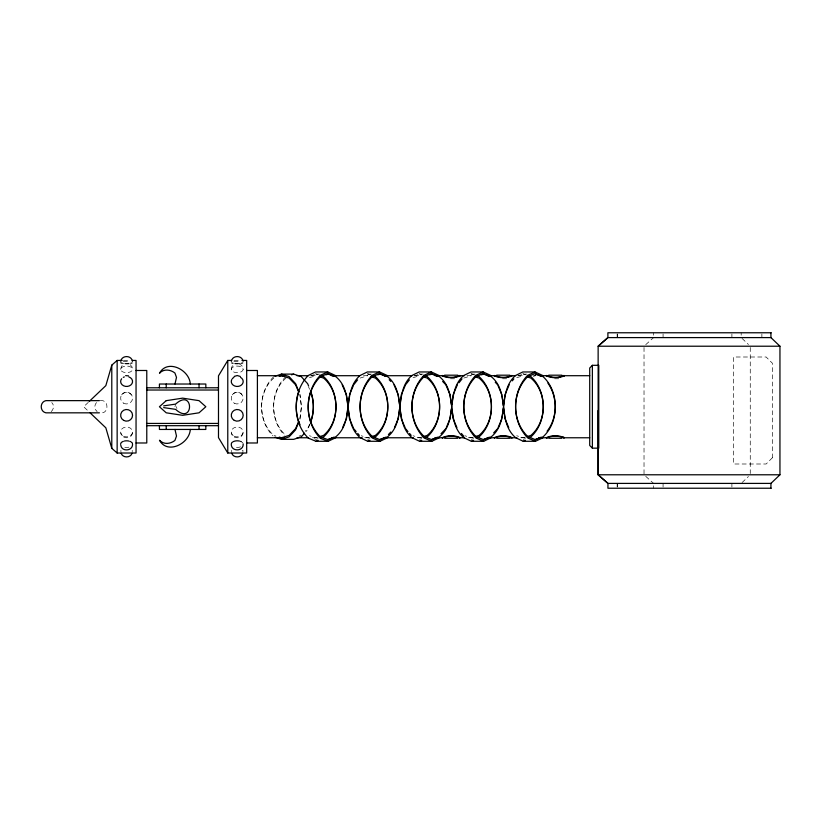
<?xml version="1.0" encoding="UTF-8"?>
<svg xmlns="http://www.w3.org/2000/svg" width="821" height="821" viewBox="0 0 821 821"><rect width="100%" height="100%" fill="white"/><g stroke="black" fill="none" stroke-linecap="round" stroke-linejoin="round"><path stroke-width="0.62" stroke-dasharray="4.11 3.08" d="M617.259 337.595L617.259 333.973M644.023 347.468L644.023 474.784M653.567 488.228L653.578 485.816M120.646 369.358L121.518 366.289L124.258 363.908M231.276 369.358L231.83 366.864L233.728 364.545M299.922 419.254L301.451 406.734L299.922 394.213M299.922 418.607L301.451 406.734L299.922 394.85M132.448 432.924C131.781 439.379 121.426 439.379 120.759 432.924M243.078 432.924C242.411 439.379 232.056 439.379 231.389 432.924M174.976 406.734L175.366 405.01M310.061 423.862L307.68 429.732L306.079 431.507M309.589 424.2L307.68 428.675L305.279 431.199M121.641 394.891C123.725 391.33 129.482 391.33 131.555 394.891M232.271 394.891C234.354 391.33 240.112 391.33 242.185 394.891M51.21 411.619C53.827 409.402 54.371 405.01 51.785 402.567M96.55 402.567C93.974 405.01 94.507 409.402 97.135 411.619M273.824 376.644C257.856 391.432 257.486 420.742 273.024 435.93M286.026 376.562C270.109 390.97 269.432 419.89 284.405 435.14M273.824 378.06C257.578 392.069 257.578 421.399 273.824 435.407L276 436.084M286.026 378.06C269.545 391.966 269.545 421.501 286.026 435.407M88.299 402.341L83.68 406.734L88.299 411.126M742.092 482.543L748.444 476.508M645.758 344.646L653.578 337.595M310.492 375.926L315.921 374.119L319.595 374.119M414.153 375.926L419.582 374.119L423.246 374.119M517.805 375.926L523.234 374.119L526.908 374.119M318.107 438.65L315.921 439.348L311.58 437.901M367.746 439.348L369.932 438.65M419.582 439.348L421.758 438.65M471.408 439.348L473.584 438.65M523.234 439.348L525.419 438.65M309.404 377.722L315.921 375.7M360.152 378.06L367.746 375.7M413.066 377.722L419.582 375.7M463.803 378.06L471.408 375.7M299.09 436.084L301.266 435.407M516.717 377.722L523.234 375.7M318.107 437.09L315.921 437.767L309.404 435.746M533.291 376.367L535.466 375.7M369.932 437.09L367.746 437.767L361.24 435.746M421.758 437.09L419.582 437.767L413.066 435.746M473.584 437.09L471.408 437.767L464.891 435.746M525.419 437.09L523.234 437.767L516.717 435.746M454.629 378.768L447.753 378.768M506.68 378.768L499.804 378.768M558.742 378.768L551.866 378.768M123.448 360.44L129.749 360.44M234.077 360.44L241.641 360.44M371.42 374.119L367.746 374.119L369.932 374.817M475.082 374.119L471.408 374.119L473.584 374.817M311.087 375.7L317.47 375.7M363.487 375.7L368.598 375.7M414.615 375.7L420.999 375.7M467.016 375.7L472.126 375.7M518.143 375.7L524.537 375.7M533.476 375.7L536.031 375.7M100.275 400.638C109.162 399.16 109.162 414.307 100.275 412.83M312.36 437.767L318.753 437.767M364.76 437.767L369.881 437.767M417.171 437.767L422.281 437.767M468.298 437.767L473.409 437.767M520.699 437.767L525.809 437.767M523.234 374.119L525.419 374.817M419.582 374.119L421.758 374.817M315.921 374.119L318.107 374.817M239.075 363.703L241.805 365.55L243.19 369.358A5.963 3.305 0 0 1 234.252 372.221A5.963 3.305 0 0 1 234.252 366.494A5.963 3.305 0 0 1 243.19 369.358M522.823 373.545L525.05 374.468M470.997 373.545L474.343 374.93M419.172 373.545L421.399 374.468M367.346 373.545L370.692 374.93M315.521 373.545L317.748 374.468M130.108 364.545L132.007 366.864L132.561 369.358A5.963 3.305 0 0 1 123.622 372.221A5.963 3.305 0 0 1 123.622 366.494A5.963 3.305 0 0 1 132.561 369.358M645.758 476.354L653.578 483.405M742.092 338.457L748.444 344.492M308.634 387.019L309.589 389.257M176.494 406.734L176.905 408.56M653.567 332.772L653.578 335.184M761.878 333.973L761.878 337.595M750.261 347.468L750.261 473.532M741.178 332.772L741.178 335.184M731.901 333.973L731.901 337.595M731.901 483.405L731.901 487.027M663.07 333.973L663.07 337.595M663.07 483.405L663.07 487.027M617.259 483.405L617.259 487.027M617.187 333.973L617.187 337.595M617.187 483.405L617.187 487.027M240.543 363.436A5.963 1.17 0 0 1 239.506 363.549M233.923 361.497A5.963 1.17 0 0 1 240.543 361.497M240.543 446.86A5.963 3.305 0 0 1 233.923 446.86M242.185 442.273A5.963 3.305 0 0 1 243.078 443.463M242.185 450.349A5.963 1.17 0 0 1 242.739 451.447M231.727 451.447A5.963 1.17 0 0 1 231.727 450.555M124.32 363.549A5.963 1.17 0 0 1 123.294 363.436M123.294 361.497A5.963 1.17 0 0 1 128.887 361.384M128.887 447.168A5.963 3.305 0 0 1 124.32 447.168M132.109 450.555A5.963 1.17 0 0 1 132.109 451.447M121.098 451.447A5.963 1.17 0 0 1 121.098 450.555M772.397 457.749L766.147 463.998L733.584 463.998L733.584 357.002L766.147 357.002L772.397 363.251L772.397 457.749M234.252 436.249A5.963 4.957 0 0 0 243.19 431.959A5.963 4.957 0 0 0 234.252 427.659A5.963 4.957 0 0 0 234.252 436.249M234.252 403.203A5.963 5.839 0 0 0 243.19 398.134A5.963 5.839 0 0 0 234.252 393.074A5.963 5.839 0 0 0 234.252 403.203M123.622 436.249A5.963 4.957 0 0 0 132.561 431.959A5.963 4.957 0 0 0 123.622 427.659A5.963 4.957 0 0 0 123.622 436.249M123.622 403.203A5.963 5.839 0 0 0 132.561 398.134A5.963 5.839 0 0 0 123.622 393.074A5.963 5.839 0 0 0 123.622 403.203"/><path stroke-width="1.23" d="M771.186 483.405L607.94 483.405L598.14 474.784L598.14 410.5M132.561 444.11C132.91 451.191 121.508 452.125 120.759 445.074M243.19 444.11C243.498 451.807 230.958 451.807 231.276 444.11M347.806 407.924L346.462 418.607L342.655 427.556M348.104 405.543L349.305 396.04M399.488 409.104L398.288 418.607L394.48 427.556M400.084 404.353L401.284 394.86L405.553 384.772L409.433 379.877M451.314 409.104L450.113 418.607L446.306 427.556M451.909 404.353L453.11 394.85L457.389 384.772M502.093 417.417L503.283 407.924M503.591 405.543L504.936 394.85L509.215 384.772M174.976 384.023L176.494 377.414L174.924 373.021C170.409 369.471 163.728 368.619 159.49 373.237C167.412 358.51 189.682 369.953 190.287 384.023M190.287 429.445C189.682 443.514 167.412 454.957 159.49 440.23C163.728 444.838 170.409 443.997 174.924 440.446L176.494 436.054L174.976 429.445M122.196 360.44L117.146 360.44L111.789 365.129L105.837 385.634L89.222 401.459M120.759 361.322C121.641 355 131.555 355 132.448 361.322M231.389 361.322C232.271 355 242.185 355 243.078 361.322M310.533 422.692C314.279 412.655 314.279 400.812 310.533 390.775M298.957 421.604L295.57 429.855L289.064 436.905L281.429 439.348L274.912 437.183M349.459 394.86L353.256 385.891M310.533 421.963C314.279 412.44 314.279 401.028 310.533 391.494M498.142 427.556L501.939 418.607M298.475 421.963L295.57 428.675L289.064 435.407L281.429 437.767L279.253 437.09M299.06 391.227C293.405 406.723 296.165 426.304 308.306 438.106L315.921 441.288L328.174 441.288L335.779 437.675M132.109 453.233C130.436 458.139 122.76 458.139 121.098 453.233M242.739 453.233C241.066 458.139 233.39 458.139 231.727 453.233M231.563 360.44L227.776 360.44L218.489 375.833L218.489 437.624L227.776 453.018L246.68 453.018L246.68 360.44L242.903 360.44M175.561 404.158C194.177 387.173 194.177 426.294 175.561 409.31M353.728 384.772L357.607 379.877M458.939 382.812L462.038 378.902M512.314 380.852L513.864 378.902M304.478 433.272L301.266 436.823L293.661 439.348L281.429 439.348M388.395 434.566L390.796 432.041M441.021 433.724L445.834 428.675M493.647 432.883L497.659 428.675M547.084 431.199C559.275 415.878 557.716 390.006 543.071 376.644L535.466 374.119M592.372 365.314L589.714 368.024L589.714 445.444L592.372 448.153L598.776 448.153L598.776 365.314L592.372 365.314L592.372 448.153M770.929 332.772L770.929 337.595L779.95 346.216L779.95 474.784L770.929 483.405L770.929 488.228M459.473 376.336L460.16 375.802C454.834 378.337 447.537 378.348 442.211 375.802L442.888 376.336M442.211 437.665C447.537 435.12 454.834 435.12 460.16 437.665M563.596 376.336L564.273 375.802C558.947 378.337 551.65 378.348 546.324 375.802L547.002 376.336M494.263 437.665C499.599 435.12 506.885 435.12 512.222 437.665M546.324 437.665C551.65 435.12 558.947 435.12 564.273 437.665L563.586 437.121M512.222 375.802C506.885 378.337 499.599 378.348 494.263 375.802L494.95 376.336M443.124 437.49L442.457 438.014C447.64 435.541 454.731 435.541 459.914 438.014L459.247 437.49M494.519 438.014C499.702 435.541 506.783 435.541 511.965 438.014M547.238 437.49L546.57 438.014C551.753 435.541 558.844 435.541 564.027 438.014L563.36 437.49M459.247 375.977L459.914 375.454C454.731 377.927 447.64 377.927 442.457 375.454M511.965 375.454C506.783 377.927 499.702 377.927 494.519 375.454M563.36 375.977L564.027 375.454C558.844 377.927 551.753 377.927 546.57 375.454M234.17 376.439L237.228 375.546L240.286 376.439M325.978 374.817L328.164 374.119L335.768 376.644C354.754 392.058 341.505 421.799 360.132 437.675L367.746 441.288L380 441.288L387.604 437.675M377.804 374.817L379.99 374.119L387.594 376.644C406.58 392.058 393.331 421.799 411.968 437.675L419.572 441.288L431.825 441.288L439.43 437.675M429.64 374.817L431.815 374.119L439.42 376.644C458.405 392.058 445.167 421.799 463.793 437.675L471.398 441.288L483.651 441.288L491.256 437.675M481.465 374.817L483.641 374.119L491.245 376.644C510.241 392.058 496.992 421.799 515.619 437.675L523.223 441.288L535.477 441.288L543.092 437.675M335.563 375.577L327.764 371.964L320.272 375.341C304.16 392.069 304.068 421.912 320.508 438.424L328.174 441.288M387.399 375.577L379.589 371.964L372.098 375.341C356.129 392.089 355.986 421.471 372.334 438.024L380 441.288M439.225 375.577L431.415 371.964L423.934 375.341C407.955 392.089 407.811 421.471 424.159 438.024L431.825 441.288M491.05 375.577L483.241 371.964L475.759 375.341C459.781 392.089 459.637 421.471 475.995 438.024L483.651 441.288M542.876 375.577L535.066 371.964L527.585 375.341C511.606 392.089 511.462 421.471 527.821 438.024L535.477 441.288M333.593 437.275L328.164 439.717L320.529 436.946C304.119 421.491 304.252 392.5 320.282 376.788L327.753 373.545L334.434 376.449M385.418 437.275L379.99 439.717L372.354 436.567C356.047 421.07 356.181 392.489 372.108 376.788L379.579 373.545L386.27 376.449M437.244 437.275L431.815 439.717L424.18 436.567C407.873 421.07 408.006 392.489 423.944 376.788L431.405 373.545L438.096 376.449M489.07 437.275L483.641 439.717L476.006 436.567C459.698 421.07 459.832 392.489 475.77 376.788L483.241 373.545L489.921 376.449M540.906 437.275L535.466 439.717L527.831 436.567C511.524 421.07 511.668 392.489 527.595 376.788L535.066 373.545L541.747 376.449M315.921 441.288L318.107 440.354M367.746 441.288L369.932 440.354M419.572 441.288L421.758 440.354M471.398 441.288L473.584 440.354M523.223 441.288L525.419 440.354M274.912 376.285L281.429 374.119L293.661 374.119L301.266 376.644L307.68 383.735L308.634 386.075M328.164 439.348L335.768 436.823C354.662 421.306 341.772 391.843 359.926 375.577L367.336 371.964L379.589 371.964M379.99 439.348L387.594 436.823C406.487 421.306 393.608 391.843 411.752 375.577L419.172 371.964L431.415 371.964M431.815 439.348L439.42 436.823C458.313 421.306 445.434 391.843 463.578 375.577L470.997 371.964L483.241 371.964M483.641 439.348L491.245 436.823C510.139 421.306 497.259 391.843 515.403 375.577L522.823 371.964L535.066 371.964M535.466 439.348L543.071 436.823C557.551 423.646 558.998 398.708 547.884 383.099M291.486 374.817L293.661 374.119M320.293 437.952L323.566 436.905C340.099 421.881 340.099 391.586 323.566 376.562L320.293 375.515M373.206 437.603L375.392 436.905C391.935 421.881 391.935 391.586 375.392 376.562L372.118 375.515M425.032 437.603L427.218 436.905C443.761 421.881 443.761 391.586 427.218 376.562L423.944 375.515M476.857 437.603L479.043 436.905C495.586 421.881 495.586 391.586 479.043 376.562L476.857 375.864M528.683 437.603L530.869 436.905C547.412 421.881 547.412 391.586 530.869 376.562L528.683 375.864M279.253 376.367L281.429 375.7L289.064 378.06L295.57 384.782L298.475 391.494M320.293 436.423L323.566 435.407C340.048 421.501 340.048 391.966 323.566 378.06L320.293 377.044M371.02 436.762L375.392 435.407C391.874 421.501 391.874 391.966 375.392 378.06L371.02 376.706M422.856 436.762L427.218 435.407C443.699 421.501 443.699 391.966 427.218 378.06L422.856 376.706M475.77 436.423L479.043 435.407C495.525 421.501 495.525 391.966 479.043 378.06L474.682 376.706M527.595 436.423L530.869 435.407C547.35 421.501 547.35 391.966 530.869 378.06L526.507 376.706M163.666 405.851L174.832 404.23M125.634 375.628L128.497 375.864M444.582 375.187L457.79 375.187M496.643 375.187L509.841 375.187M548.695 375.187L561.903 375.187M457.79 438.281L444.582 438.281M509.841 438.281L496.643 438.281M561.903 438.281L548.695 438.281M771.186 332.772L607.879 332.772L607.92 337.595L598.14 346.216L598.14 474.784L607.981 483.405L607.92 488.228L771.186 488.228M771.186 337.595L607.879 337.595L598.14 346.216L779.95 346.216M132.273 360.44L136.05 360.44L136.05 453.018L117.146 453.018L111.789 448.338L105.837 427.823L90.146 412.881M136.05 370.487L146.774 370.487L146.774 442.981L136.05 442.981M246.68 370.487L257.404 370.487L257.404 442.981L246.68 442.981M327.764 371.964L315.51 371.964L308.101 375.577C295.858 388.364 292.923 408.735 300.004 424.755M257.404 375.7L284.24 375.7M297.028 375.7L308.532 375.7M331.53 375.7L359.649 375.7M383.941 375.7L412.06 375.7M435.058 375.7L444.007 375.7M458.067 375.7L464.46 375.7M487.469 375.7L495.135 375.7M510.477 375.7L515.588 375.7M539.869 375.7L547.535 375.7M562.878 375.7L589.714 375.7M146.774 387.779L218.489 387.779M146.774 390.026L218.489 390.026M99.403 400.638L45.914 400.638C39.685 401.921 39.685 411.537 45.914 412.83L99.403 412.83M146.774 423.431L218.489 423.431M146.774 425.689L218.489 425.689M257.404 437.767L284.24 437.767M297.028 437.767L308.532 437.767M331.53 437.767L362.205 437.767M383.941 437.767L413.332 437.767M435.058 437.767L442.735 437.767M459.35 437.767L464.46 437.767M487.469 437.767L495.135 437.767M510.477 437.767L516.861 437.767M538.586 437.767L547.535 437.767M564.15 437.767L589.714 437.767M598.14 474.784L779.95 474.784M174.832 409.238L163.666 407.616M281.429 374.119L289.064 376.562L295.57 383.612L298.957 391.853M495.258 382.258L497.659 384.782M442.632 381.426L445.834 384.782L450.113 394.85L451.314 404.353M389.195 379.743L390.796 381.426M461.402 433.447L463.803 436.31M405.564 428.675L407.965 431.538M409.566 433.447L411.177 435.356M353.738 428.675L356.14 431.538M357.74 433.447L359.352 435.356M498.142 385.901L501.939 394.85M508.743 427.556L504.936 418.607L503.591 407.924M456.907 427.556L453.11 418.607L451.909 409.104M394.008 384.782L398.288 394.85L399.488 404.353M405.081 427.556L401.284 418.607L400.084 409.104M342.183 384.782L346.462 394.85L347.806 405.543M353.256 427.556L349.459 418.607L348.104 407.924M502.093 396.04L503.283 405.543M227.776 360.44L227.776 453.018M205.835 387.779L205.835 384.023L159.428 384.023L159.428 387.779M205.835 425.689L205.835 429.445L159.428 429.445L159.428 425.689M199.041 384.023L199.041 387.779M199.041 425.689L199.041 429.445M166.222 384.023L166.222 387.779M166.222 425.689L166.222 429.445M117.146 360.44L117.146 453.018M111.789 365.129L111.789 448.338M242.739 362.913A5.963 1.17 0 0 1 241.446 363.293M238.398 363.611A5.963 1.17 0 0 1 234.95 363.549M233.02 363.293A5.963 1.17 0 0 1 231.727 362.913M240.543 377.383A5.963 4.957 0 0 1 242.39 383.992A5.963 4.957 0 0 1 234.59 385.952A5.963 4.957 0 0 1 231.727 379.61M232.271 378.758A5.963 4.957 0 0 1 233.923 377.383M231.389 443.463A5.963 3.305 0 0 1 232.271 442.273M233.02 441.77A5.963 3.305 0 0 1 239.506 441.062M240.543 441.359A5.963 3.305 0 0 1 241.446 441.77M132.109 362.913A5.963 1.17 0 0 1 130.816 363.293M128.887 363.549A5.963 1.17 0 0 1 125.439 363.611M122.391 363.293A5.963 1.17 0 0 1 120.759 362.697M128.887 376.931A5.963 4.957 0 0 1 131.945 383.705A5.963 4.957 0 0 1 123.622 385.798A5.963 4.957 0 0 1 121.641 378.758M123.294 377.383A5.963 4.957 0 0 1 124.32 376.931M120.646 444.11A5.963 3.305 0 0 1 123.294 441.359M124.32 441.062A5.963 3.305 0 0 1 128.887 441.062M129.913 441.359A5.963 3.305 0 0 1 130.816 441.77M131.555 442.273A5.963 3.305 0 0 1 132.448 443.463M166.222 400.658L159.428 406.734L166.222 412.809L182.631 415.323L199.041 412.809L205.835 406.734L199.041 400.658L182.631 398.144L166.222 400.658M234.252 420.383A5.963 5.839 0 0 0 243.19 415.323A5.963 5.839 0 0 0 234.252 410.264A5.963 5.839 0 0 0 234.252 420.383M123.622 420.383A5.963 5.839 0 0 0 132.561 415.323A5.963 5.839 0 0 0 123.622 410.264A5.963 5.839 0 0 0 123.622 420.383"/></g></svg>
